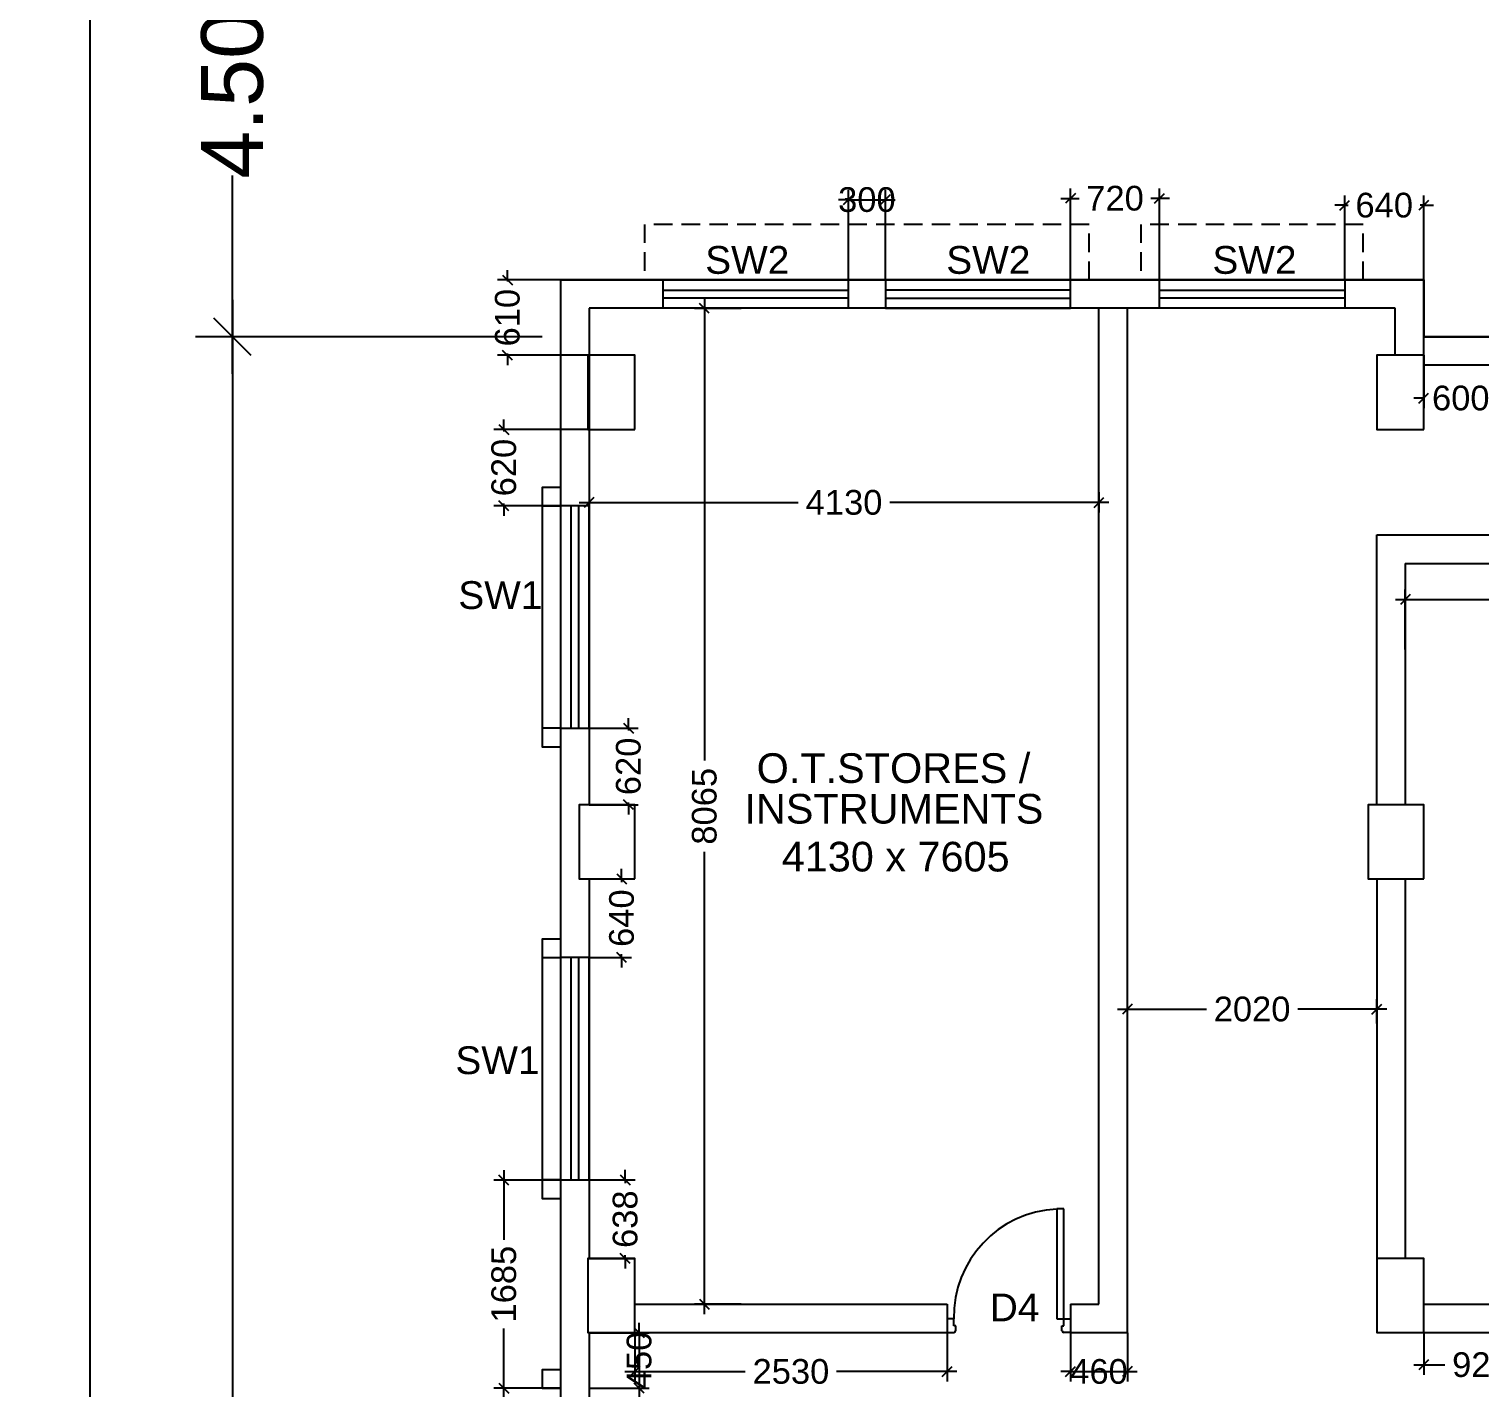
# Model space of a CAD drawing. Extents: x 7897917 to 8423973, y -6487334 to -6173396.
# Drawn here: x 7914618 to 7926362, y -6386468 to -6375462 of the extents above; entities that cross this region are included whole.
import ezdxf
from ezdxf.enums import TextEntityAlignment as Align

# ---------------------------------------------------------------- set-up
doc = ezdxf.new("R2010")
doc.units = 0
doc.header["$LTSCALE"] = 600
doc.header["$MEASUREMENT"] = 0
doc.header["$PDMODE"] = 35
doc.linetypes.add('DASHED', pattern=[0.75, 0.5, -0.25])
doc.layers.get('0').update_dxf_attribs({"linetype": 'CONTINUOUS'})
doc.layers.get('Defpoints').update_dxf_attribs({"linetype": 'CONTINUOUS'})
for name, color, linetype in [('chajja', 7, 'CONTINUOUS'), ('DIM', 8, 'CONTINUOUS'), ('DIM-TEXT', 8, 'CONTINUOUS'), ('DOOR', 32, 'CONTINUOUS'), ('Ele Proje.', 7, 'CONTINUOUS'), ('Fixed Glass', 171, 'CONTINUOUS'), ('joinery', 7, 'CONTINUOUS'), ('LA-column', 3, 'CONTINUOUS'), ('Room Dim', 1, 'CONTINUOUS'), ('TEXT', 6, 'CONTINUOUS'), ('Walls', 7, 'CONTINUOUS'), ('WIN', 151, 'CONTINUOUS'), ('Working Dim', 5, 'CONTINUOUS')]:
    doc.layers.add(name, color=color, linetype=linetype)
doc.styles.add('ari', font='arial.ttf')
doc.styles.add('ARIAL', font='arial.ttf')
doc.styles.add('RT', font='romant.shx')
doc.styles.get("Standard").update_dxf_attribs({"font": 'romans.shx'})
doc.dimstyles.new('int. dim', dxfattribs={"dimtxt": 450, "dimasz": 80, "dimexe": 80, "dimexo": 0, "dimgap": 70, "dimtad": 0, "dimdec": 0, "dimzin": 12, "dimdsep": 46, "dimtxsty": 'ari', "dimblk": 'OBLIQUE', "dimcen": 2, "dimdle": 80, "dimclrd": 256, "dimclre": 256, "dimclrt": 6, "dimadec": 0, "dimazin": 0, "dimtfac": 1, "dimtdec": 0, "dimtix": 1, "dimtmove": 2, "dimatfit": 3, "dimfxl": 1, "dimtolj": 1, "dimtzin": 0, "dimlwd": -1, "dimlwe": -1, "dimarcsym": 0})
doc.dimstyles.new('STANDARD$0', dxfattribs={"dimscale": 0, "dimtxt": 150, "dimasz": 125, "dimexe": 0.75, "dimexo": 1, "dimgap": 25, "dimtad": 1, "dimdec": 0, "dimdsep": 46, "dimtxsty": 'Standard', "dimblk1": 'DOT', "dimblk2": 'DOT', "dimsah": 1, "dimcen": 2.5, "dimclrd": 1, "dimclre": 1, "dimclrt": 3, "dimadec": 0, "dimazin": 0, "dimtfac": 1, "dimtdec": 0, "dimtmove": 0, "dimatfit": 3, "dimldrblk": 'DOT', "dimfxl": 1, "dimtolj": 1, "dimtzin": 0, "dimarcsym": 0})
doc.dimstyles.new('TEXT', dxfattribs={"dimscale": 0, "dimtxt": 600, "dimasz": 300, "dimexe": 300, "dimexo": 30, "dimgap": 50, "dimtad": 0, "dimdec": 0, "dimzin": 0, "dimdsep": 46, "dimtxsty": 'RT', "dimblk": 'OBLIQUE', "dimcen": 0.09, "dimdle": 300, "dimclrd": 256, "dimclre": 256, "dimclrt": 170, "dimadec": 0, "dimazin": 0, "dimtfac": 1, "dimtdec": 0, "dimtofl": 0, "dimtmove": 2, "dimatfit": 3, "dimfxl": 1, "dimfrac": 2, "dimtolj": 1, "dimtzin": 0, "dimlwd": -1, "dimlwe": -1, "dimarcsym": 0})

# ---------------------------------------------------------------- blocks, each defined once
blk = doc.blocks.new('_Oblique')
at = {"color": 0, "linetype": 'ByBlock', "lineweight": -2}
blk.add_line((-0.5, -0.5), (0.5, 0.5), dxfattribs=at)
blk = doc.blocks.new('*D248')
at = {"layer": 'Defpoints', "color": 0, "transparency": 16777216}
for p in [(7918774, -6337015, 5), (7915110, -6454874), (7918924, -6454874, 5)]:
    blk.add_point(p, dxfattribs=at)
at = {"layer": 'DIM', "color": 8, "transparency": 16777216}
for p, q in [((7915110, -6336715), (7915110, -6393996)), ((7918774, -6337015), (7914810, -6337015)), ((7915110, -6455174), (7915110, -6397894)), ((7918924, -6454874), (7914810, -6454874))]:
    blk.add_line(p, q, dxfattribs=at)
at = {"layer": 'DIM', "color": 8, "transparency": 16777216, "xscale": 300, "yscale": 300, "zscale": 300}
for p, rotation in [((7915110, -6337015), 90), ((7915110, -6454874), 270)]:
    blk.add_blockref('_Oblique', p, dxfattribs=dict(at, rotation=rotation))
at = {"layer": 'DIM', "color": 7, "transparency": 16777216, "insert": (7915110, -6395945), "char_height": 750, "attachment_point": 5, "rotation": 90, "style": 'ari'}
blk.add_mtext('\\A1;117.86m', dxfattribs=at)
blk = doc.blocks.new('*D267')
at = {"layer": 'Defpoints', "color": 0, "transparency": 16777216}
for p in [(7916266, -6377955), (7918774, -6377955, 3), (7918774, -6414395, 3)]:
    blk.add_point(p, dxfattribs=at)
at = {"layer": 'DIM', "color": 8, "transparency": 16777216}
for p, q in [((7916266, -6377655), (7916266, -6394482)), ((7918774, -6377955), (7915966, -6377955)), ((7916266, -6414695), (7916266, -6397867)), ((7918774, -6414395), (7915966, -6414395))]:
    blk.add_line(p, q, dxfattribs=at)
at = {"layer": 'DIM', "color": 8, "transparency": 16777216, "xscale": 300, "yscale": 300, "zscale": 300}
for p, rotation in [((7916266, -6377955), 90), ((7916266, -6414395), 270)]:
    blk.add_blockref('_Oblique', p, dxfattribs=dict(at, rotation=rotation))
at = {"layer": 'DIM', "color": 7, "transparency": 16777216, "insert": (7916266, -6396175), "char_height": 750, "attachment_point": 5, "rotation": 90, "style": 'ari'}
blk.add_mtext('\\A1;36.44m', dxfattribs=at)
blk = doc.blocks.new('*D268')
at = {"layer": 'Defpoints', "color": 0, "transparency": 16777216}
for p in [(7918774, -6373456, 3), (7916266, -6377955), (7918774, -6377955)]:
    blk.add_point(p, dxfattribs=at)
at = {"layer": 'DIM', "color": 8, "transparency": 16777216}
for p, q in [((7916266, -6373156), (7916266, -6374760)), ((7918774, -6373456), (7915966, -6373456)), ((7916266, -6378255), (7916266, -6376650)), ((7918774, -6377955), (7915966, -6377955))]:
    blk.add_line(p, q, dxfattribs=at)
at = {"layer": 'DIM', "color": 8, "transparency": 16777216, "xscale": 300, "yscale": 300, "zscale": 300}
for p, rotation in [((7916266, -6373456), 90), ((7916266, -6377955), 270)]:
    blk.add_blockref('_Oblique', p, dxfattribs=dict(at, rotation=rotation))
at = {"layer": 'DIM', "color": 7, "transparency": 16777216, "insert": (7916266, -6375705), "char_height": 500, "attachment_point": 5, "rotation": 90, "style": 'ari'}
blk.add_mtext('\\A1;4.50m', dxfattribs=at)
blk = doc.blocks.new('*D880')
at = {"layer": 'Defpoints', "color": 0, "transparency": 16777216}
for p in [(7916266, -6377955), (7918774, -6377955, 18), (7918924, -6414395, 3)]:
    blk.add_point(p, dxfattribs=at)
at = {"layer": 'DIM', "color": 8, "transparency": 16777216}
for p, q in [((7916266, -6377655), (7916266, -6394482)), ((7918774, -6377955), (7915966, -6377955)), ((7916266, -6414695), (7916266, -6397867)), ((7918924, -6414395), (7915966, -6414395))]:
    blk.add_line(p, q, dxfattribs=at)
at = {"layer": 'DIM', "color": 8, "transparency": 16777216, "xscale": 300, "yscale": 300, "zscale": 300}
for p, rotation in [((7916266, -6377955), 90), ((7916266, -6414395), 270)]:
    blk.add_blockref('_Oblique', p, dxfattribs=dict(at, rotation=rotation))
at = {"layer": 'DIM', "color": 7, "transparency": 16777216, "insert": (7916266, -6396175), "char_height": 750, "attachment_point": 5, "rotation": 90, "style": 'ari'}
blk.add_mtext('\\A1;36.44m', dxfattribs=at)
blk = doc.blocks.new('*D1458')
at = {"layer": 'Defpoints', "color": 0, "linetype": 'Continuous', "transparency": 16777216}
for p in [(7959834, -6373075, 1), (7918774, -6373178, -5), (7918774, -6374380)]:
    blk.add_point(p, dxfattribs=at)
at = {"layer": 'DIM-TEXT', "transparency": 16777216}
for p, q in [((7959834, -6373075), (7959834, -6374680)), ((7918774, -6373178), (7918774, -6374680)), ((7918474, -6374380), (7926707, -6374380)), ((7960134, -6374380), (7951901, -6374380))]:
    blk.add_line(p, q, dxfattribs=at)
at = {"layer": 'DIM-TEXT', "linetype": 'Continuous', "transparency": 16777216, "xscale": 300, "yscale": 300, "zscale": 300, "rotation": 180}
blk.add_blockref('_Oblique', (7918774, -6374380), dxfattribs=at)
at = {"layer": 'DIM-TEXT', "linetype": 'Continuous', "transparency": 16777216, "xscale": 300, "yscale": 300, "zscale": 300}
blk.add_blockref('_Oblique', (7959834, -6374380), dxfattribs=at)
at = {"layer": 'DIM-TEXT', "color": 170, "linetype": 'Continuous', "transparency": 16777216, "insert": (7939304, -6374380), "char_height": 750, "attachment_point": 5, "style": 'ari'}
blk.add_mtext('\\A1;{\\H1.067x;POST OPARATIVE (Surgery) - WARD  ( 20 Beds )}', dxfattribs=at)
blk = doc.blocks.new('*D1490')
at = {"layer": 'Defpoints', "color": 0, "transparency": 16777216}
for p in [(7925765, -6380082), (7925765, -6380487, 8), (7932161, -6380487, 8)]:
    blk.add_point(p, dxfattribs=at)
at = {"layer": 'Working Dim', "transparency": 16777216}
for p, q in [((7925765, -6380487), (7925765, -6380002)), ((7932161, -6380487), (7932161, -6380002)), ((7925685, -6380082), (7928593, -6380082)), ((7932241, -6380082), (7929333, -6380082))]:
    blk.add_line(p, q, dxfattribs=at)
at = {"layer": 'Working Dim', "transparency": 16777216, "xscale": 80, "yscale": 80, "zscale": 80, "rotation": 180}
blk.add_blockref('_Oblique', (7925765, -6380082), dxfattribs=at)
at = {"layer": 'Working Dim', "transparency": 16777216, "xscale": 80, "yscale": 80, "zscale": 80}
blk.add_blockref('_Oblique', (7932161, -6380082), dxfattribs=at)
at = {"layer": 'Working Dim', "color": 6, "transparency": 16777216, "insert": (7928963, -6380082), "char_height": 200, "attachment_point": 5, "style": 'ari'}
blk.add_mtext('\\A1;6395', dxfattribs=at)
blk = doc.blocks.new('1000')
at = {"layer": 'DOOR'}
for p, q in [((0, -100), (0, 0)), ((0, 0), (50, 0)), ((50, -100), (0, -100)), ((50, 0), (50, -2)), ((63, -49), (50, -49)), ((50, -49), (50, -100)), ((50, -100), (50, -901)), ((100, -100), (50, -100)), ((63, -13), (61, -13)), ((63, -13), (63, -49)), ((100, -901), (100, -100)), ((837, -13), (837, -49)), ((837, -13), (839, -13)), ((837, -49), (850, -49)), ((850, 0), (850, -2)), ((900, 0), (850, 0)), ((850, -49), (850, -100)), ((850, -100), (900, -100)), ((900, -100), (900, 0)), ((50, -901), (100, -901))]:
    blk.add_line(p, q, dxfattribs=at)
for centre, major_axis, start_param, end_param in [((50, -13), (-7.95, 7.95), 3.926991, 5.497787), ((850, -13), (7.95, 7.95), 0.785398, 2.356194)]:
    blk.add_ellipse(centre, major_axis=major_axis, ratio=1, start_param=start_param, end_param=end_param, dxfattribs=at)
at = {"layer": 'DOOR', "color": 145}
blk.add_ellipse((64, -115), major_axis=(-520, 590), ratio=1, start_param=2.464943, end_param=4.009476, dxfattribs=at)
blk = doc.blocks.new('*D1585')
at = {"layer": 'Defpoints', "color": 0, "transparency": 16777216}
for p in [(7925534, -6383400), (7923514, -6383517), (7925534, -6383517, 9)]:
    blk.add_point(p, dxfattribs=at)
at = {"layer": 'Working Dim', "transparency": 16777216}
for p, q in [((7923514, -6383517), (7923514, -6383320)), ((7925534, -6383517), (7925534, -6383320)), ((7923434, -6383400), (7924154, -6383400)), ((7925614, -6383400), (7924894, -6383400))]:
    blk.add_line(p, q, dxfattribs=at)
at = {"layer": 'Working Dim', "transparency": 16777216, "xscale": 80, "yscale": 80, "zscale": 80, "rotation": 180}
blk.add_blockref('_Oblique', (7923514, -6383400), dxfattribs=at)
at = {"layer": 'Working Dim', "transparency": 16777216, "xscale": 80, "yscale": 80, "zscale": 80}
blk.add_blockref('_Oblique', (7925534, -6383400), dxfattribs=at)
at = {"layer": 'Working Dim', "color": 6, "transparency": 16777216, "insert": (7924524, -6383400), "char_height": 200, "attachment_point": 5, "style": 'ari'}
blk.add_mtext('\\A1;2020', dxfattribs=at)
blk = doc.blocks.new('*D1586')
at = {"layer": 'Defpoints', "color": 0, "transparency": 16777216}
for p in [(7919524, -6386020), (7922054, -6386020), (7922054, -6386335)]:
    blk.add_point(p, dxfattribs=at)
at = {"layer": 'Working Dim', "transparency": 16777216}
for p, q in [((7919524, -6386020), (7919524, -6386415)), ((7922054, -6386020), (7922054, -6386415)), ((7919444, -6386335), (7920419, -6386335)), ((7922134, -6386335), (7921159, -6386335))]:
    blk.add_line(p, q, dxfattribs=at)
at = {"layer": 'Working Dim', "transparency": 16777216, "xscale": 80, "yscale": 80, "zscale": 80, "rotation": 180}
blk.add_blockref('_Oblique', (7919524, -6386335), dxfattribs=at)
at = {"layer": 'Working Dim', "transparency": 16777216, "xscale": 80, "yscale": 80, "zscale": 80}
blk.add_blockref('_Oblique', (7922054, -6386335), dxfattribs=at)
at = {"layer": 'Working Dim', "color": 6, "transparency": 16777216, "insert": (7920789, -6386335), "char_height": 200, "attachment_point": 5, "style": 'ari'}
blk.add_mtext('\\A1;2530', dxfattribs=at)
blk = doc.blocks.new('*D1587')
at = {"layer": 'Defpoints', "color": 0, "transparency": 16777216}
for p in [(7923054, -6386020), (7923514, -6386020), (7923514, -6386335)]:
    blk.add_point(p, dxfattribs=at)
at = {"layer": 'Working Dim', "transparency": 16777216}
for p, q in [((7923054, -6386020), (7923054, -6386415)), ((7923514, -6386020), (7923514, -6386415)), ((7923054, -6386335), (7922974, -6386335)), ((7923054, -6386335), (7923514, -6386335)), ((7923514, -6386335), (7923594, -6386335))]:
    blk.add_line(p, q, dxfattribs=at)
at = {"layer": 'Working Dim', "transparency": 16777216, "xscale": 80, "yscale": 80, "zscale": 80}
blk.add_blockref('_Oblique', (7923054, -6386335), dxfattribs=at)
at = {"layer": 'Working Dim', "transparency": 16777216, "xscale": 80, "yscale": 80, "zscale": 80, "rotation": 180}
blk.add_blockref('_Oblique', (7923514, -6386335), dxfattribs=at)
at = {"layer": 'Working Dim', "color": 6, "transparency": 16777216, "insert": (7923284, -6386335), "char_height": 200, "attachment_point": 5, "style": 'ari'}
blk.add_mtext('\\A1;460', dxfattribs=at)
blk = doc.blocks.new('*D1624')
at = {"layer": 'Defpoints', "color": 0, "transparency": 16777216}
for p in [(7919154, -6379212), (7923284, -6379212), (7923284, -6379297)]:
    blk.add_point(p, dxfattribs=at)
at = {"layer": 'Working Dim', "transparency": 16777216}
for p, q in [((7919154, -6379212), (7919154, -6379377)), ((7923284, -6379212), (7923284, -6379377)), ((7919074, -6379297), (7920847, -6379297)), ((7923364, -6379297), (7921591, -6379297))]:
    blk.add_line(p, q, dxfattribs=at)
at = {"layer": 'Working Dim', "transparency": 16777216, "xscale": 80, "yscale": 80, "zscale": 80, "rotation": 180}
blk.add_blockref('_Oblique', (7919154, -6379297), dxfattribs=at)
at = {"layer": 'Working Dim', "transparency": 16777216, "xscale": 80, "yscale": 80, "zscale": 80}
blk.add_blockref('_Oblique', (7923284, -6379297), dxfattribs=at)
at = {"layer": 'Working Dim', "color": 6, "transparency": 16777216, "insert": (7921219, -6379297), "char_height": 200, "attachment_point": 5, "style": 'ari'}
blk.add_mtext('\\A1;4130', dxfattribs=at)
blk = doc.blocks.new('*D1625')
at = {"layer": 'Defpoints', "color": 0, "transparency": 16777216}
for p in [(7920385, -6377725), (7920088, -6385789), (7920385, -6385789)]:
    blk.add_point(p, dxfattribs=at)
at = {"layer": 'Working Dim', "transparency": 16777216}
for p, q in [((7920088, -6377645), (7920088, -6381387)), ((7920385, -6377725), (7920008, -6377725)), ((7920088, -6385869), (7920088, -6382127)), ((7920385, -6385789), (7920008, -6385789))]:
    blk.add_line(p, q, dxfattribs=at)
at = {"layer": 'Working Dim', "transparency": 16777216, "xscale": 80, "yscale": 80, "zscale": 80}
for p, rotation in [((7920088, -6377725), 90), ((7920088, -6385789), 270)]:
    blk.add_blockref('_Oblique', p, dxfattribs=dict(at, rotation=rotation))
at = {"layer": 'Working Dim', "color": 6, "transparency": 16777216, "insert": (7920088, -6381757), "char_height": 200, "attachment_point": 5, "rotation": 90, "style": 'ari'}
blk.add_mtext('\\A1;8065', dxfattribs=at)
blk = doc.blocks.new('*D1820')
at = {"layer": 'Defpoints', "color": 0, "transparency": 16777216}
for p in [(7925914, -6386020, 8), (7926839, -6386020, 8), (7925914, -6386280)]:
    blk.add_point(p, dxfattribs=at)
at = {"layer": 'Working Dim', "transparency": 16777216}
for p, q in [((7925914, -6386020), (7925914, -6386360)), ((7926839, -6386020), (7926839, -6386360)), ((7925834, -6386280), (7926085, -6386280)), ((7926919, -6386280), (7926668, -6386280))]:
    blk.add_line(p, q, dxfattribs=at)
at = {"layer": 'Working Dim', "transparency": 16777216, "xscale": 80, "yscale": 80, "zscale": 80, "rotation": 180}
blk.add_blockref('_Oblique', (7925914, -6386280), dxfattribs=at)
at = {"layer": 'Working Dim', "transparency": 16777216, "xscale": 80, "yscale": 80, "zscale": 80}
blk.add_blockref('_Oblique', (7926839, -6386280), dxfattribs=at)
at = {"layer": 'Working Dim', "color": 6, "transparency": 16777216, "insert": (7926377, -6386280), "char_height": 200, "attachment_point": 5, "style": 'ari'}
blk.add_mtext('\\A1;925', dxfattribs=at)
blk = doc.blocks.new('*D2394')
at = {"layer": 'Defpoints', "color": 0, "transparency": 16777216}
for p in [(7921554, -6376845), (7921254, -6377495), (7921554, -6377495)]:
    blk.add_point(p, dxfattribs=at)
at = {"layer": 'Working Dim', "transparency": 16777216}
for p, q in [((7921254, -6377495), (7921254, -6376765)), ((7921554, -6377495), (7921554, -6376765)), ((7921254, -6376845), (7921174, -6376845)), ((7921254, -6376845), (7921554, -6376845)), ((7921554, -6376845), (7921634, -6376845))]:
    blk.add_line(p, q, dxfattribs=at)
at = {"layer": 'Working Dim', "transparency": 16777216, "xscale": 80, "yscale": 80, "zscale": 80}
blk.add_blockref('_Oblique', (7921254, -6376845), dxfattribs=at)
at = {"layer": 'Working Dim', "transparency": 16777216, "xscale": 80, "yscale": 80, "zscale": 80, "rotation": 180}
blk.add_blockref('_Oblique', (7921554, -6376845), dxfattribs=at)
at = {"layer": 'Working Dim', "color": 6, "transparency": 16777216, "insert": (7921404, -6376845), "char_height": 200, "attachment_point": 5, "style": 'ari'}
blk.add_mtext('\\A1;300', dxfattribs=at)
blk = doc.blocks.new('*D2395')
at = {"layer": 'Defpoints', "color": 0, "transparency": 16777216}
for p in [(7923774, -6376834), (7923054, -6377495), (7923774, -6377495)]:
    blk.add_point(p, dxfattribs=at)
at = {"layer": 'Working Dim', "transparency": 16777216}
for p, q in [((7923054, -6377495), (7923054, -6376754)), ((7923774, -6377495), (7923774, -6376754)), ((7922974, -6376834), (7923124, -6376834)), ((7923854, -6376834), (7923704, -6376834))]:
    blk.add_line(p, q, dxfattribs=at)
at = {"layer": 'Working Dim', "transparency": 16777216, "xscale": 80, "yscale": 80, "zscale": 80, "rotation": 180}
blk.add_blockref('_Oblique', (7923054, -6376834), dxfattribs=at)
at = {"layer": 'Working Dim', "transparency": 16777216, "xscale": 80, "yscale": 80, "zscale": 80}
blk.add_blockref('_Oblique', (7923774, -6376834), dxfattribs=at)
at = {"layer": 'Working Dim', "color": 6, "transparency": 16777216, "insert": (7923414, -6376834), "char_height": 200, "attachment_point": 5, "style": 'ari'}
blk.add_mtext('\\A1;720', dxfattribs=at)
blk = doc.blocks.new('*D2396')
at = {"layer": 'Defpoints', "color": 0, "transparency": 16777216}
for p in [(7925914, -6376890), (7925274, -6377495), (7925914, -6377495)]:
    blk.add_point(p, dxfattribs=at)
at = {"layer": 'Working Dim', "transparency": 16777216}
for p, q in [((7925274, -6377495), (7925274, -6376810)), ((7925914, -6377495), (7925914, -6376810)), ((7925274, -6376890), (7925194, -6376890)), ((7925274, -6376890), (7925303, -6376890)), ((7925914, -6376890), (7925885, -6376890)), ((7925914, -6376890), (7925994, -6376890))]:
    blk.add_line(p, q, dxfattribs=at)
at = {"layer": 'Working Dim', "transparency": 16777216, "xscale": 80, "yscale": 80, "zscale": 80}
blk.add_blockref('_Oblique', (7925274, -6376890), dxfattribs=at)
at = {"layer": 'Working Dim', "transparency": 16777216, "xscale": 80, "yscale": 80, "zscale": 80, "rotation": 180}
blk.add_blockref('_Oblique', (7925914, -6376890), dxfattribs=at)
at = {"layer": 'Working Dim', "color": 6, "transparency": 16777216, "insert": (7925594, -6376890), "char_height": 200, "attachment_point": 5, "style": 'ari'}
blk.add_mtext('\\A1;640', dxfattribs=at)
blk = doc.blocks.new('*D2397')
at = {"layer": 'Defpoints', "color": 0, "transparency": 16777216}
for p in [(7925914, -6378105, 2), (7926514, -6378185), (7926514, -6378452)]:
    blk.add_point(p, dxfattribs=at)
at = {"layer": 'Working Dim', "transparency": 16777216}
for p, q in [((7925914, -6378105), (7925914, -6378532)), ((7926514, -6378185), (7926514, -6378532)), ((7925914, -6378452), (7925834, -6378452)), ((7925914, -6378452), (7925923, -6378452)), ((7926514, -6378452), (7926505, -6378452)), ((7926514, -6378452), (7926594, -6378452))]:
    blk.add_line(p, q, dxfattribs=at)
at = {"layer": 'Working Dim', "transparency": 16777216, "xscale": 80, "yscale": 80, "zscale": 80}
blk.add_blockref('_Oblique', (7925914, -6378452), dxfattribs=at)
at = {"layer": 'Working Dim', "transparency": 16777216, "xscale": 80, "yscale": 80, "zscale": 80, "rotation": 180}
blk.add_blockref('_Oblique', (7926514, -6378452), dxfattribs=at)
at = {"layer": 'Working Dim', "color": 6, "transparency": 16777216, "insert": (7926214, -6378452), "char_height": 200, "attachment_point": 5, "style": 'ari'}
blk.add_mtext('\\A1;600', dxfattribs=at)
blk = doc.blocks.new('*D2419')
at = {"layer": 'Defpoints', "color": 0, "transparency": 16777216}
for p in [(7918924, -6377495, -13), (7918493, -6378105), (7919334, -6378105, -10)]:
    blk.add_point(p, dxfattribs=at)
at = {"layer": 'Working Dim', "transparency": 16777216}
for p, q in [((7918493, -6377495), (7918493, -6377415)), ((7918924, -6377495), (7918413, -6377495)), ((7918493, -6377495), (7918493, -6377508)), ((7919334, -6378105), (7918413, -6378105)), ((7918493, -6378105), (7918493, -6378091)), ((7918493, -6378105), (7918493, -6378185))]:
    blk.add_line(p, q, dxfattribs=at)
at = {"layer": 'Working Dim', "transparency": 16777216, "xscale": 80, "yscale": 80, "zscale": 80}
for p, rotation in [((7918493, -6377495), 270), ((7918493, -6378105), 90)]:
    blk.add_blockref('_Oblique', p, dxfattribs=dict(at, rotation=rotation))
at = {"layer": 'Working Dim', "color": 6, "transparency": 16777216, "insert": (7918493, -6377800), "char_height": 200, "attachment_point": 5, "rotation": 90, "style": 'ari'}
blk.add_mtext('\\A1;610', dxfattribs=at)
blk = doc.blocks.new('*D2420')
at = {"layer": 'Defpoints', "color": 0, "transparency": 16777216}
for p in [(7919144, -6378705, -10), (7918464, -6379324), (7918924, -6379324, -10)]:
    blk.add_point(p, dxfattribs=at)
at = {"layer": 'Working Dim', "transparency": 16777216}
for p, q in [((7918464, -6378705), (7918464, -6378625)), ((7919144, -6378705), (7918384, -6378705)), ((7918464, -6378705), (7918464, -6378723)), ((7918924, -6379324), (7918384, -6379324)), ((7918464, -6379324), (7918464, -6379306)), ((7918464, -6379324), (7918464, -6379404))]:
    blk.add_line(p, q, dxfattribs=at)
at = {"layer": 'Working Dim', "transparency": 16777216, "xscale": 80, "yscale": 80, "zscale": 80}
for p, rotation in [((7918464, -6378705), 270), ((7918464, -6379324), 90)]:
    blk.add_blockref('_Oblique', p, dxfattribs=dict(at, rotation=rotation))
at = {"layer": 'Working Dim', "color": 6, "transparency": 16777216, "insert": (7918464, -6379014), "char_height": 200, "attachment_point": 5, "rotation": 90, "style": 'ari'}
blk.add_mtext('\\A1;620', dxfattribs=at)
blk = doc.blocks.new('*D2421')
at = {"layer": 'Defpoints', "color": 0, "transparency": 16777216}
for p in [(7918924, -6384785, -11), (7918464, -6386470), (7918924, -6386470, -14)]:
    blk.add_point(p, dxfattribs=at)
at = {"layer": 'Working Dim', "transparency": 16777216}
for p, q in [((7918464, -6384705), (7918464, -6385267)), ((7918924, -6384785), (7918384, -6384785)), ((7918464, -6386550), (7918464, -6385987)), ((7918924, -6386470), (7918384, -6386470))]:
    blk.add_line(p, q, dxfattribs=at)
at = {"layer": 'Working Dim', "transparency": 16777216, "xscale": 80, "yscale": 80, "zscale": 80}
for p, rotation in [((7918464, -6384785), 90), ((7918464, -6386470), 270)]:
    blk.add_blockref('_Oblique', p, dxfattribs=dict(at, rotation=rotation))
at = {"layer": 'Working Dim', "color": 6, "transparency": 16777216, "insert": (7918464, -6385627), "char_height": 200, "attachment_point": 5, "rotation": 90, "style": 'ari'}
blk.add_mtext('\\A1;1685', dxfattribs=at)
blk = doc.blocks.new('*D2422')
at = {"layer": 'Defpoints', "color": 0, "transparency": 16777216}
for p in [(7919154, -6382344, -11), (7919154, -6382982, -11), (7919418, -6382982)]:
    blk.add_point(p, dxfattribs=at)
at = {"layer": 'Working Dim', "transparency": 16777216}
for p, q in [((7919418, -6382344), (7919418, -6382264)), ((7919154, -6382344), (7919498, -6382344)), ((7919418, -6382344), (7919418, -6382372)), ((7919154, -6382982), (7919498, -6382982)), ((7919418, -6382982), (7919418, -6382954)), ((7919418, -6382982), (7919418, -6383062))]:
    blk.add_line(p, q, dxfattribs=at)
at = {"layer": 'Working Dim', "transparency": 16777216, "xscale": 80, "yscale": 80, "zscale": 80}
for p, rotation in [((7919418, -6382344), 270), ((7919418, -6382982), 90)]:
    blk.add_blockref('_Oblique', p, dxfattribs=dict(at, rotation=rotation))
at = {"layer": 'Working Dim', "color": 6, "transparency": 16777216, "insert": (7919418, -6382663), "char_height": 200, "attachment_point": 5, "rotation": 90, "style": 'ari'}
blk.add_mtext('\\A1;640', dxfattribs=at)
blk = doc.blocks.new('*D2423')
at = {"layer": 'Defpoints', "color": 0, "transparency": 16777216}
for p in [(7919154, -6384782, -11), (7919447, -6384782), (7919144, -6385420, -10)]:
    blk.add_point(p, dxfattribs=at)
at = {"layer": 'Working Dim', "transparency": 16777216}
for p, q in [((7919447, -6384782), (7919447, -6384702)), ((7919154, -6384782), (7919527, -6384782)), ((7919447, -6384782), (7919447, -6384809)), ((7919144, -6385420), (7919527, -6385420)), ((7919447, -6385420), (7919447, -6385392)), ((7919447, -6385420), (7919447, -6385500))]:
    blk.add_line(p, q, dxfattribs=at)
at = {"layer": 'Working Dim', "transparency": 16777216, "xscale": 80, "yscale": 80, "zscale": 80}
for p, rotation in [((7919447, -6384782), 270), ((7919447, -6385420), 90)]:
    blk.add_blockref('_Oblique', p, dxfattribs=dict(at, rotation=rotation))
at = {"layer": 'Working Dim', "color": 6, "transparency": 16777216, "insert": (7919447, -6385101), "char_height": 200, "attachment_point": 5, "rotation": 90, "style": 'ari'}
blk.add_mtext('\\A1;638', dxfattribs=at)
blk = doc.blocks.new('*D2424')
at = {"layer": 'Defpoints', "color": 0, "transparency": 16777216}
for p in [(7919154, -6381124, -11), (7919473, -6381124), (7919154, -6381744, -11)]:
    blk.add_point(p, dxfattribs=at)
at = {"layer": 'Working Dim', "transparency": 16777216}
for p, q in [((7919473, -6381124), (7919473, -6381044)), ((7919154, -6381124), (7919553, -6381124)), ((7919473, -6381124), (7919473, -6381143)), ((7919154, -6381744), (7919553, -6381744)), ((7919473, -6381744), (7919473, -6381726)), ((7919473, -6381744), (7919473, -6381824))]:
    blk.add_line(p, q, dxfattribs=at)
at = {"layer": 'Working Dim', "transparency": 16777216, "xscale": 80, "yscale": 80, "zscale": 80}
for p, rotation in [((7919473, -6381124), 270), ((7919473, -6381744), 90)]:
    blk.add_blockref('_Oblique', p, dxfattribs=dict(at, rotation=rotation))
at = {"layer": 'Working Dim', "color": 6, "transparency": 16777216, "insert": (7919473, -6381434), "char_height": 200, "attachment_point": 5, "rotation": 90, "style": 'ari'}
blk.add_mtext('\\A1;620', dxfattribs=at)
blk = doc.blocks.new('*D2425')
at = {"layer": 'Defpoints', "color": 0, "transparency": 16777216}
for p in [(7919154, -6386020, -11), (7919154, -6386470, -14), (7919560, -6386470)]:
    blk.add_point(p, dxfattribs=at)
at = {"layer": 'Working Dim', "transparency": 16777216}
for p, q in [((7919154, -6386020), (7919640, -6386020)), ((7919560, -6386020), (7919560, -6385940)), ((7919560, -6386020), (7919560, -6386470)), ((7919154, -6386470), (7919640, -6386470)), ((7919560, -6386470), (7919560, -6386550))]:
    blk.add_line(p, q, dxfattribs=at)
at = {"layer": 'Working Dim', "transparency": 16777216, "xscale": 80, "yscale": 80, "zscale": 80}
for p, rotation in [((7919560, -6386020), 270), ((7919560, -6386470), 90)]:
    blk.add_blockref('_Oblique', p, dxfattribs=dict(at, rotation=rotation))
at = {"layer": 'Working Dim', "color": 6, "transparency": 16777216, "insert": (7919560, -6386245), "char_height": 200, "attachment_point": 5, "rotation": 90, "style": 'ari'}
blk.add_mtext('\\A1;450', dxfattribs=at)
blk = doc.blocks.new('A$C72AE6952')
at = {"layer": 'Walls'}
for p, q in [((6990, 610, -15), (0, 610, -15)), ((6990, 0, -15), (6990, 610, -15)), ((6760, 380, -15), (230, 380, -15)), ((6760, 0, -15), (6760, 380, -15))]:
    blk.add_line(p, q, dxfattribs=at)

msp = doc.modelspace()

# ---------------------------------------------------------------- linework, layer by layer
msp.add_lwpolyline([(7918923.907, -6377494.51), (7925914.042, -6377494.51), (7925914.042, -6377954.538), (7959603.956, -6377954.569)])
at = {"layer": 'chajja', "color": 8}
for p, q in [((7918773.816, -6379324.476), (7918773.816, -6381124.476)), ((7918773.816, -6382981.998), (7918773.816, -6384781.998))]:
    msp.add_line(p, q, dxfattribs=at)
at = {"layer": 'chajja', "color": 7, "linetype": 'DASHED', "ltscale": 0.5}
for points in [[(7923203.948, -6377494.51), (7923203.948, -6377044.51), (7919603.907, -6377044.51), (7919603.907, -6377494.51)], [(7925424.042, -6377494.51), (7925424.042, -6377044.51), (7923624.042, -6377044.51), (7923624.042, -6377494.51)]]:
    msp.add_lwpolyline(points, dxfattribs=at)
at = {"layer": 'Ele Proje.'}
for points in [[(7918923.816, -6379174.476), (7918773.816, -6379174.476), (7918773.816, -6379324.476), (7918923.816, -6379324.476)], [(7918923.816, -6381124.476), (7918773.816, -6381124.476), (7918773.816, -6381274.476), (7918923.816, -6381274.476)], [(7918923.816, -6382831.998), (7918773.816, -6382831.998), (7918773.816, -6382981.998), (7918923.816, -6382981.998)], [(7918923.816, -6384781.998), (7918773.816, -6384781.998), (7918773.816, -6384931.998), (7918923.816, -6384931.998)], [(7918923.817, -6386319.575), (7918773.817, -6386319.575), (7918773.817, -6386469.575), (7918923.817, -6386469.575)]]:
    msp.add_lwpolyline(points, dxfattribs=at)
at = {"layer": 'Fixed Glass'}
for points in [[(7918923.817, -6379324.476), (7918923.817, -6381124.476), (7919153.817, -6381124.476), (7919153.817, -6379324.476)], [(7919005.158, -6379324.476), (7919005.158, -6381124.476), (7919072.476, -6381124.476), (7919072.476, -6379324.476)], [(7918923.817, -6382981.998), (7918923.817, -6384781.998), (7919153.817, -6384781.998), (7919153.817, -6382981.998)], [(7919005.158, -6382981.998), (7919005.158, -6384781.998), (7919072.476, -6384781.998), (7919072.476, -6382981.998)]]:
    msp.add_lwpolyline(points, close=True, dxfattribs=at)
at = {"layer": 'LA-column', "color": 2}
msp.add_lwpolyline([(7919523.907, -6378704.527), (7919523.907, -6378104.527), (7919143.907, -6378104.527), (7919143.907, -6378704.527)], close=True, dxfattribs=at)
for points, elevation in [([(7925914.042, -6378704.527), (7925914.042, -6378104.527), (7925534.042, -6378104.527), (7925534.042, -6378704.527)], 2.39), ([(7919523.907, -6382344.423), (7919523.907, -6381744.423), (7919073.907, -6381744.423), (7919073.907, -6382344.423)], 2.092), ([(7925914.042, -6382344.423), (7925914.042, -6381744.423), (7925464.042, -6381744.423), (7925464.042, -6382344.423)], -0.302), ([(7919523.907, -6386019.556), (7919523.907, -6385419.556), (7919143.907, -6385419.556), (7919143.907, -6386019.556)], 2.612), ([(7925914.043, -6386019.556), (7925914.043, -6385419.556), (7925534.043, -6385419.556), (7925534.043, -6386019.556)], 2.612)]:
    msp.add_lwpolyline(points, close=True, dxfattribs=dict(at, elevation=elevation))
at = {"layer": 'Walls'}
for p, q in [((7918923.817, -6377494.464), (7918923.817, -6388419.62)), ((7919153.817, -6377724.464), (7919153.817, -6381744.423)), ((7923284.035, -6385789.543), (7923284.035, -6377724.51)), ((7923514.042, -6386019.549), (7923514.042, -6377724.51)), ((7934791.517, -6377954.538), (7925914.042, -6377954.538)), ((7928913.866, -6378184.538), (7925914.042, -6378184.538)), ((7925534.043, -6381744.423, -0.302), (7925534.043, -6379560.016, 2.612)), ((7925534.043, -6379560.016, 2.612), (7941321.956, -6379560.715)), ((7919153.817, -6382344.423), (7919153.817, -6385419.574)), ((7919153.817, -6386019.574), (7919153.817, -6388419.62))]:
    msp.add_line(p, q, dxfattribs=at)
at = {"layer": 'Walls', "linetype": 'Continuous'}
for p, q in [((7925764.043, -6379790.029, -5.131), (7925764.043, -6381744.423, -0.302)), ((7925534.043, -6382344.423, -0.302), (7925534.043, -6385419.556, 2.612)), ((7925764.043, -6382344.423, -0.302), (7925764.043, -6385419.556, 2.612)), ((7919523.817, -6385789.445), (7922053.585, -6385789.511)), ((7922053.567, -6385789.659), (7922053.585, -6386019.666)), ((7923053.951, -6385789.579), (7923053.969, -6386019.586)), ((7923053.969, -6385789.537), (7923284.035, -6385789.543)), ((7919523.817, -6386019.445), (7922053.585, -6386019.511)), ((7923053.969, -6386019.537), (7923514.042, -6386019.549))]:
    msp.add_line(p, q, dxfattribs=at)
at = {"layer": 'Walls', "elevation": 7.743}
for points in [[(7925764.043, -6379790.018), (7932161.513, -6379790.354)], [(7925914.031, -6385789.671), (7926839.167, -6385789.624)], [(7925914.042, -6386019.671), (7926839.179, -6386019.624)]]:
    msp.add_lwpolyline(points, dxfattribs=at)
at = {"layer": 'WIN', "linetype": 'Continuous'}
for points in [[(7919753.907, -6377494.51), (7921253.907, -6377494.51), (7921253.907, -6377724.51), (7919753.907, -6377724.51)], [(7919753.907, -6377577.293), (7921253.907, -6377577.293), (7921253.907, -6377641.727), (7919753.907, -6377641.727)], [(7923053.948, -6377494.51), (7921553.948, -6377494.51), (7921553.948, -6377724.51), (7923053.948, -6377724.51)], [(7923053.948, -6377577.293), (7921553.948, -6377577.293), (7921553.948, -6377641.727), (7923053.948, -6377641.727)], [(7923774.042, -6377494.51), (7925274.042, -6377494.51), (7925274.042, -6377724.51), (7923774.042, -6377724.51)], [(7923774.042, -6377577.293), (7925274.042, -6377577.293), (7925274.042, -6377641.727), (7923774.042, -6377641.727)]]:
    msp.add_lwpolyline(points, close=True, dxfattribs=at)

# ---------------------------------------------------------------- block references
msp.add_blockref('A$C72AE6952', (7918923.907, -6378104.527, 14.83))
at = {"layer": 'DOOR', "linetype": 'Continuous', "xscale": 1.111537974327832, "yscale": 1.111537974327832, "zscale": 1.111537974327832, "rotation": 180.0000132497456}
msp.add_blockref('1000', (7923053.969, -6386019.537), dxfattribs=at)

# ---------------------------------------------------------------- texts
at = {"layer": 'joinery', "style": 'ari'}
for s, p in [('SW2', (7920435.332, -6377445.004)), ('SW2', (7922387.901, -6377445.004)), ('SW2', (7924543.275, -6377445.004)), ('SW1', (7918435.676, -6380159.147)), ('SW1', (7918412.205, -6383926.083))]:
    msp.add_text(s, height=225, dxfattribs=at).set_placement(p, align=Align.CENTER)
msp.add_text('D4', height=225, dxfattribs=at).set_placement((7922399.887, -6385927.732))
at = {"layer": 'Room Dim', "style": 'ARIAL'}
msp.add_text('4130 x 7605', height=240, dxfattribs=at).set_placement((7921637.55, -6382284.902), align=Align.CENTER)
at = {"layer": 'TEXT', "color": 7, "style": 'ARIAL'}
for s, p in [('O.T.STORES /', (7921619.653, -6381567.712)), ('INSTRUMENTS', (7921623.218, -6381896.995))]:
    msp.add_text(s, height=240, dxfattribs=at).set_placement(p, align=Align.CENTER)

# ---------------------------------------------------------------- dimensions: what is measured, and where the dimension line sits
at = {"layer": 'DIM'}
for base, p1, p2, angle, override, picture, middle in [((7915110.265, -6454873.885), (7918773.907, -6337015.366, 5.131), (7918923.82, -6454873.885, 5.131), 90, {"dimscale": 1, "dimtxt": 750, "dimasz": 300, "dimexe": 300, "dimexo": 0, "dimgap": 1, "dimtad": 0, "dimdec": 2, "dimlfac": 0.001, "dimzin": 0, "dimpost": 'm', "dimtxsty": 'ari', "dimblk1": 'Oblique', "dimblk2": 'Oblique', "dimcen": 0, "dimdle": 300, "dimclrd": 8, "dimclre": 8, "dimclrt": 7, "dimadec": 2, "dimtdec": 2, "dimtmove": 2, "dimfxl": 0.75, "dimfrac": 1, "dimlwd": 65535, "dimlwe": 65535}, '*D248', (7915110.265, -6395944.625)), ((7916265.787, -6377954.538), (7918773.908, -6373455.581, 2.752), (7918773.817, -6377954.538), 90, {"dimscale": 1, "dimtxt": 500, "dimasz": 300, "dimexe": 300, "dimexo": 0, "dimgap": 1, "dimtad": 0, "dimdec": 2, "dimlfac": 0.001, "dimzin": 0, "dimpost": 'm', "dimtxsty": 'ari', "dimblk1": 'Oblique', "dimblk2": 'Oblique', "dimcen": 0, "dimdle": 300, "dimclrd": 8, "dimclre": 8, "dimclrt": 7, "dimadec": 2, "dimtdec": 2, "dimtmove": 2, "dimfxl": 0.75, "dimfrac": 1, "dimlwd": 65535, "dimlwe": 65535}, '*D268', (7916265.787, -6375705.06)), ((7916265.787, -6377954.538, -2.749), (7918923.907, -6414394.742), (7918773.907, -6377954.538, 15.404), 270, {"dimscale": 1, "dimtxt": 750, "dimasz": 300, "dimexe": 300, "dimexo": 0, "dimgap": 1, "dimtad": 0, "dimdec": 2, "dimlfac": 0.001, "dimzin": 0, "dimpost": 'm', "dimtxsty": 'ari', "dimblk1": 'Oblique', "dimblk2": 'Oblique', "dimcen": 0, "dimdle": 300, "dimclrd": 8, "dimclre": 8, "dimclrt": 7, "dimadec": 2, "dimtdec": 2, "dimtmove": 2, "dimfxl": 0.75, "dimfrac": 1, "dimlwd": 65535, "dimlwe": 65535}, '*D880', (7916265.787, -6396174.64, -2.749)), ((7916265.874, -6377954.538, -2.749), (7918773.907, -6414394.662), (7918773.817, -6377954.538), 270, {"dimscale": 1, "dimtxt": 750, "dimasz": 300, "dimexe": 300, "dimexo": 0, "dimgap": 1, "dimtad": 0, "dimdec": 2, "dimlfac": 0.001, "dimzin": 0, "dimpost": 'm', "dimtxsty": 'ari', "dimblk1": 'Oblique', "dimblk2": 'Oblique', "dimcen": 0, "dimdle": 300, "dimclrd": 8, "dimclre": 8, "dimclrt": 7, "dimadec": 2, "dimtdec": 2, "dimtmove": 2, "dimfxl": 0.75, "dimfrac": 1, "dimlwd": 65535, "dimlwe": 65535}, '*D267', (7916265.874, -6396174.6, -2.749))]:
    dim = msp.add_linear_dim(base=base, p1=p1, p2=p2, angle=angle, dimstyle='STANDARD$0', override=override, dxfattribs=at)
    dim.commit()
    dim.dimension.update_dxf_attribs({"geometry": picture, "text_midpoint": middle})
at = {"layer": 'DIM-TEXT', "linetype": 'Continuous'}
dim = msp.add_linear_dim(base=(7918773.907, -6374379.849, 5.479), p1=(7959834.048, -6373075.455, 6.51), p2=(7918773.907, -6373178.323), text='{\\H1.067x;POST OPARATIVE (Surgery) - WARD  ( 20 Beds )}', dimstyle='TEXT', override={"dimscale": 1, "dimtxt": 750, "dimexo": 0, "dimtxsty": 'ari'}, dxfattribs=at)
dim.commit()
dim.dimension.update_dxf_attribs({"geometry": '*D1458', "text_midpoint": (7939303.977, -6374379.849, 5.479)})
at = {"layer": 'Working Dim'}
for base, p1, p2, override, picture, middle in [((7921553.948, -6376844.665), (7921253.907, -6377494.51), (7921553.948, -6377494.51), {"dimtxt": 200, "dimarcsym": 1}, '*D2394', (7921403.928, -6376844.665)), ((7923774.042, -6376833.825), (7923053.948, -6377494.51), (7923774.042, -6377494.51), {"dimtxt": 200, "dimarcsym": 1}, '*D2395', (7923413.995, -6376833.825)), ((7925914.042, -6376890.338), (7925274.042, -6377494.51), (7925914.042, -6377494.51), {"dimtxt": 200, "dimarcsym": 1}, '*D2396', (7925594.042, -6376890.338)), ((7926513.954, -6378451.774), (7925914.042, -6378104.527, 2.39), (7926513.954, -6378184.538), {"dimtxt": 200, "dimarcsym": 1}, '*D2397', (7926213.998, -6378451.774)), ((7923284.035, -6379297.102), (7919153.817, -6379211.513), (7923284.035, -6379211.513), {"dimtxt": 200, "dimarcsym": 1}, '*D1624', (7921218.926, -6379297.102)), ((7925765.043, -6380081.784), (7932160.513, -6380487.409, 7.953), (7925765.043, -6380487.409, 7.75), {"dimtxt": 200}, '*D1490', (7928962.778, -6380081.784)), ((7925534.043, -6383399.952), (7923514.042, -6383517.412), (7925534.043, -6383517.412, 8.689), {"dimtxt": 200, "dimarcsym": 1}, '*D1585', (7924524.042, -6383399.952)), ((7922053.585, -6386335.069), (7919523.907, -6386019.671), (7922053.585, -6386019.671), {"dimtxt": 200, "dimarcsym": 1}, '*D1586', (7920788.746, -6386335.069)), ((7923514.042, -6386335.069), (7923053.969, -6386019.537), (7923514.042, -6386019.549), {"dimtxt": 200, "dimarcsym": 1}, '*D1587', (7923284.006, -6386335.069)), ((7925914.042, -6386279.851), (7926839.179, -6386019.624, 7.743), (7925914.042, -6386019.671, 7.743), {"dimtxt": 200, "dimarcsym": 1}, '*D1820', (7926376.611, -6386279.851))]:
    dim = msp.add_linear_dim(base=base, p1=p1, p2=p2, dimstyle='int. dim', override=override, dxfattribs=at)
    dim.commit()
    dim.dimension.update_dxf_attribs({"geometry": picture, "text_midpoint": middle})
for base, p1, p2, override, picture, middle in [((7918492.84, -6378104.531, 15.404), (7918923.907, -6377494.514, 2.39), (7919333.818, -6378104.531, 5.131), {"dimtxt": 200}, '*D2419', (7918492.84, -6377799.523, 15.404)), ((7920088.33, -6385789.468), (7920385.214, -6377724.51), (7920385.003, -6385789.468), {"dimtxt": 200, "dimarcsym": 1}, '*D1625', (7920088.33, -6381756.989)), ((7918463.704, -6379324.443, 15.404), (7919143.818, -6378704.531, 5.131), (7918923.907, -6379324.443, 5.037), {"dimtxt": 200}, '*D2420', (7918463.704, -6379014.487, 15.404)), ((7919472.562, -6381124.443, 15.404), (7919153.907, -6381744.423, 4.851), (7919153.907, -6381124.443, 4.876), {"dimtxt": 200}, '*D2424', (7919472.562, -6381434.433, 15.404)), ((7918463.704, -6386469.542, 15.404), (7918923.823, -6384784.964, 4.586), (7918923.907, -6386469.542, 1.608), {"dimtxt": 200}, '*D2421', (7918463.704, -6385627.253, 15.404)), ((7919446.802, -6384781.965, 15.404), (7919143.817, -6385419.541, 5.131), (7919153.907, -6384781.965, 4.618), {"dimtxt": 200}, '*D2423', (7919446.802, -6385100.753, 15.404)), ((7919559.928, -6386469.542, 15.404), (7919153.907, -6386019.574, 4.523), (7919153.907, -6386469.542, 1.608), {"dimtxt": 200}, '*D2425', (7919559.928, -6386244.558, 15.404))]:
    dim = msp.add_linear_dim(base=base, p1=p1, p2=p2, angle=270, dimstyle='int. dim', override=override, dxfattribs=at)
    dim.commit()
    dim.dimension.update_dxf_attribs({"geometry": picture, "text_midpoint": middle})
dim = msp.add_linear_dim(base=(7919418.416, -6382981.965, 15.404), p1=(7919153.907, -6382344.389, 4.805), p2=(7919153.907, -6382981.965, 4.586), angle=270, text='640', dimstyle='int. dim', override={"dimtxt": 200}, dxfattribs=at)
dim.commit()
dim.dimension.update_dxf_attribs({"geometry": '*D2422', "text_midpoint": (7919418.416, -6382663.177, 15.404)})

doc.saveas('drawing.dxf')
